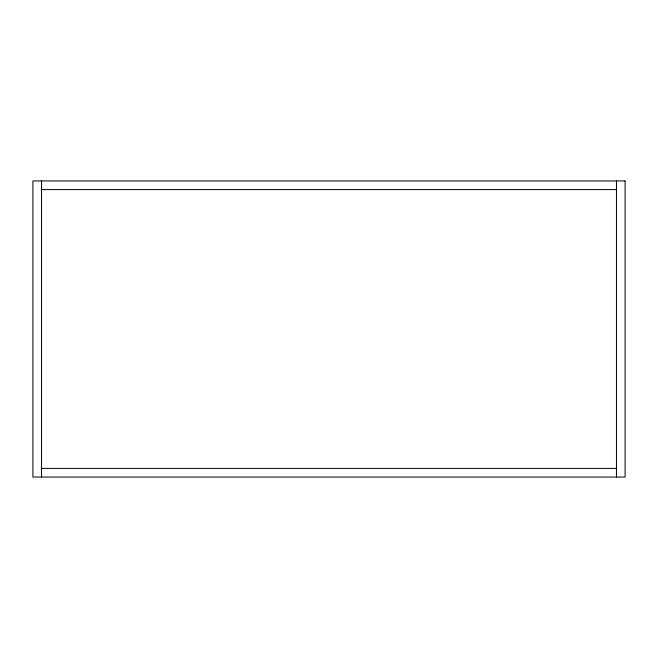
<?xml version="1.0" encoding="UTF-8"?>
<svg xmlns="http://www.w3.org/2000/svg" width="658" height="658" viewBox="0 0 658 658"><rect width="100%" height="100%" fill="white"/><g stroke="black" fill="none" stroke-linecap="round" stroke-linejoin="round"><path stroke-width="0.99" d="M41.536 189.586L616.464 189.586M41.536 468.414L616.464 468.414M616.464 180.95L616.464 477.05M41.536 180.95L41.536 477.05M625.1 180.95L32.9 180.95L32.9 477.05L625.1 477.05L625.1 180.95"/></g></svg>
